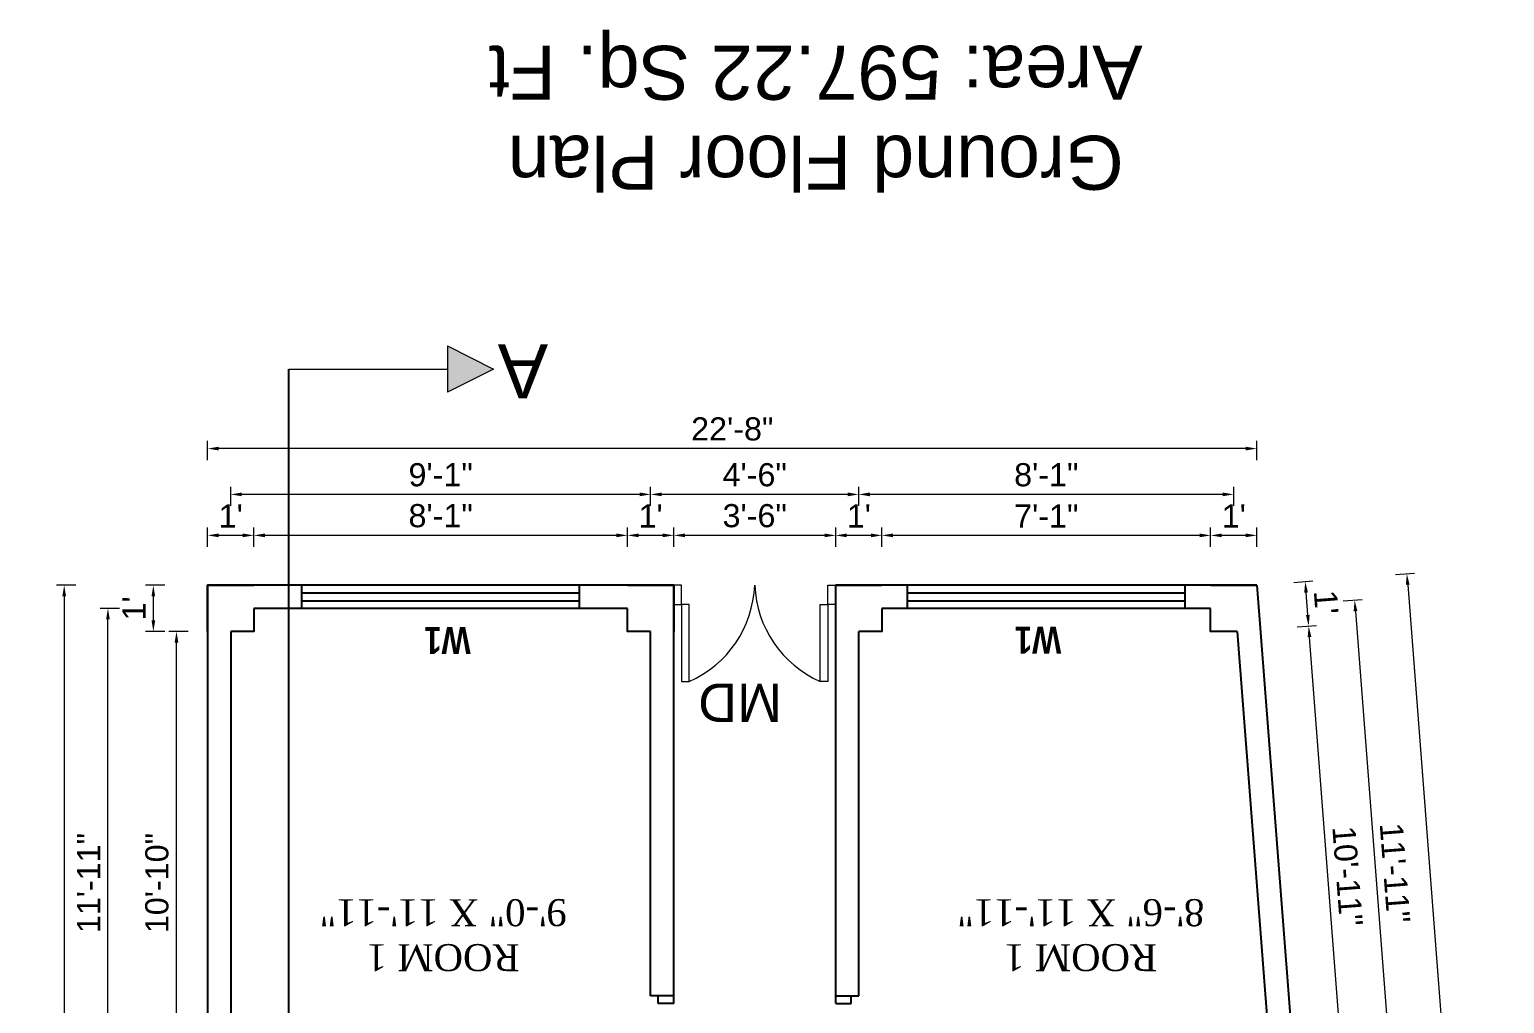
# Model space of a CAD drawing. Header units: inches. Extents: x 100101 to 119806, y -2288 to 8641.
# Drawn here: x 115702.1 to 116084.7, y 1859 to 2111.7 of the extents above; entities that cross this region are included whole.
import ezdxf

# ---------------------------------------------------------------- set-up
doc = ezdxf.new("R2010")
doc.units = ezdxf.units.IN
doc.header["$LTSCALE"] = 0.5
doc.header["$MEASUREMENT"] = 0
doc.header["$PDMODE"] = 66
doc.layers.add('DIMENSION', color=5, linetype='Continuous')
doc.layers.add('steps', color=253, linetype='Continuous', lineweight=20)
doc.layers.add('Toilet', color=7, linetype='Continuous', lineweight=25)
doc.styles.add('Lettring Text', font='arial.ttf')
doc.styles.get("Standard").update_dxf_attribs({"font": 'arial.ttf'})
doc.dimstyles.new('Copy of Standard', dxfattribs={"dimtxt": 6, "dimasz": 2.875, "dimexe": 2, "dimexo": 4, "dimgap": 2, "dimtad": 1, "dimdec": 0, "dimrnd": 1, "dimzin": 0, "dimdsep": 46, "dimlunit": 4, "dimtxsty": 'Lettring Text', "dimcen": 0.1, "dimclrd": 7, "dimclre": 7, "dimclrt": 7, "dimazin": 0, "dimtfac": 0.645, "dimtdec": 0, "dimtmove": 1, "dimatfit": 0, "dimfxl": 3, "dimfxlon": 1, "dimtfillclr": 256, "dimtolj": 1, "dimtzin": 0, "dimlwd": -1, "dimlwe": -1, "dimarcsym": 2})

# ---------------------------------------------------------------- blocks, each defined once
blk = doc.blocks.new('*D1007')
at = {"layer": 'Defpoints', "color": 0, "transparency": 16777216}
for p in [(115740.21, 1955.53), (115760.29, 1955.53), (115754.29, 1825.03)]:
    blk.add_point(p, dxfattribs=at)
at = {"layer": 'steps', "color": 7, "transparency": 16777216}
for p, q in [((115743.21, 1955.53), (115738.21, 1955.53)), ((115740.21, 1827.91), (115740.21, 1952.66)), ((115743.21, 1825.03), (115738.21, 1825.03))]:
    blk.add_line(p, q, dxfattribs=at)
for points in [[(115739.73, 1952.66), (115740.69, 1952.66), (115740.21, 1955.53)], [(115739.73, 1827.91), (115740.69, 1827.91), (115740.21, 1825.03)]]:
    blk.add_solid(points, dxfattribs=at)
at = {"layer": 'steps', "color": 7, "transparency": 16777216, "insert": (115735.15, 1890.28), "char_height": 6, "attachment_point": 5, "rotation": 90, "style": 'Lettring Text'}
blk.add_mtext('\\A1;10\'-10"', dxfattribs=at)
blk = doc.blocks.new('*D1008')
at = {"layer": 'Defpoints', "color": 0, "transparency": 16777216}
for p in [(115734.21, 1967.53), (115748.29, 1967.53), (115760.29, 1955.53)]:
    blk.add_point(p, dxfattribs=at)
at = {"layer": 'steps', "color": 7, "transparency": 16777216}
for p, q in [((115737.21, 1967.53), (115732.21, 1967.53)), ((115734.21, 1958.41), (115734.21, 1964.66)), ((115737.21, 1955.53), (115732.21, 1955.53))]:
    blk.add_line(p, q, dxfattribs=at)
for points in [[(115733.73, 1964.66), (115734.69, 1964.66), (115734.21, 1967.53)], [(115733.73, 1958.41), (115734.69, 1958.41), (115734.21, 1955.53)]]:
    blk.add_solid(points, dxfattribs=at)
at = {"layer": 'steps', "color": 7, "transparency": 16777216, "insert": (115729.2, 1961.53), "char_height": 6, "attachment_point": 5, "rotation": 90, "style": 'Lettring Text'}
blk.add_mtext("\\A1;1'", dxfattribs=at)
blk = doc.blocks.new('*D990')
at = {"layer": 'Defpoints', "color": 0, "transparency": 16777216}
for p in [(115722.44, 1961.53), (115734.21, 1961.53), (115734.21, 1819.03)]:
    blk.add_point(p, dxfattribs=at)
at = {"layer": 'steps', "color": 7, "transparency": 16777216}
for p, q in [((115725.44, 1961.53), (115720.44, 1961.53)), ((115722.44, 1821.91), (115722.44, 1958.66)), ((115725.44, 1819.03), (115720.44, 1819.03))]:
    blk.add_line(p, q, dxfattribs=at)
for points in [[(115721.96, 1958.66), (115722.92, 1958.66), (115722.44, 1961.53)], [(115721.96, 1821.91), (115722.92, 1821.91), (115722.44, 1819.03)]]:
    blk.add_solid(points, dxfattribs=at)
at = {"layer": 'steps', "color": 7, "transparency": 16777216, "insert": (115717.43, 1890.28), "char_height": 6, "attachment_point": 5, "rotation": 90, "style": 'Lettring Text'}
blk.add_mtext('\\A1;11\'-11"', dxfattribs=at)
blk = doc.blocks.new('*D1009')
at = {"layer": 'Defpoints', "color": 0, "transparency": 16777216}
for p in [(115748.29, 1967.53), (115711.09, 1664.53), (115748.29, 1664.53)]:
    blk.add_point(p, dxfattribs=at)
at = {"layer": 'steps', "color": 7, "transparency": 16777216}
for p, q in [((115714.09, 1967.53), (115709.09, 1967.53)), ((115711.09, 1964.66), (115711.09, 1667.41)), ((115714.09, 1664.53), (115709.09, 1664.53))]:
    blk.add_line(p, q, dxfattribs=at)
for points in [[(115710.61, 1964.66), (115711.57, 1964.66), (115711.09, 1967.53)], [(115710.61, 1667.41), (115711.57, 1667.41), (115711.09, 1664.53)]]:
    blk.add_solid(points, dxfattribs=at)
at = {"layer": 'steps', "color": 7, "transparency": 16777216, "insert": (115706.03, 1816.03), "char_height": 6, "attachment_point": 5, "rotation": 90, "style": 'Lettring Text'}
blk.add_mtext('\\A1;25\'-3"', dxfattribs=at)
blk = doc.blocks.new('*D1010')
at = {"layer": 'Defpoints', "color": 0, "transparency": 16777216}
for p in [(116008.45, 1980.47), (116008.45, 1967.53), (116020.45, 1967.53)]:
    blk.add_point(p, dxfattribs=at)
at = {"layer": 'steps', "color": 7, "transparency": 16777216}
for p, q in [((116008.45, 1977.47), (116008.45, 1982.47)), ((116020.45, 1977.47), (116020.45, 1982.47)), ((116017.57, 1980.47), (116011.32, 1980.47))]:
    blk.add_line(p, q, dxfattribs=at)
for points in [[(116011.32, 1980.95), (116011.32, 1979.99), (116008.45, 1980.47)], [(116017.57, 1980.95), (116017.57, 1979.99), (116020.45, 1980.47)]]:
    blk.add_solid(points, dxfattribs=at)
at = {"layer": 'steps', "color": 7, "transparency": 16777216, "insert": (116014.45, 1985.49), "char_height": 6, "attachment_point": 5, "style": 'Lettring Text'}
blk.add_mtext("\\A1;1'", dxfattribs=at)
blk = doc.blocks.new('*D1011')
at = {"layer": 'Defpoints', "color": 0, "transparency": 16777216}
for p in [(115923.19, 1980.47), (116008.45, 1967.53), (115923.19, 1961.53)]:
    blk.add_point(p, dxfattribs=at)
at = {"layer": 'steps', "color": 7, "transparency": 16777216}
for p, q in [((115923.19, 1977.47), (115923.19, 1982.47)), ((116008.45, 1977.47), (116008.45, 1982.47)), ((116005.57, 1980.47), (115926.07, 1980.47))]:
    blk.add_line(p, q, dxfattribs=at)
for points in [[(115926.07, 1980.95), (115926.07, 1979.99), (115923.19, 1980.47)], [(116005.57, 1980.95), (116005.57, 1979.99), (116008.45, 1980.47)]]:
    blk.add_solid(points, dxfattribs=at)
at = {"layer": 'steps', "color": 7, "transparency": 16777216, "insert": (115965.82, 1985.49), "char_height": 6, "attachment_point": 5, "style": 'Lettring Text'}
blk.add_mtext('\\A1;7\'-1"', dxfattribs=at)
blk = doc.blocks.new('*D1012')
at = {"layer": 'Defpoints', "color": 0, "transparency": 16777216}
for p in [(115911.19, 1980.47), (115911.19, 1967.53), (115923.19, 1961.53)]:
    blk.add_point(p, dxfattribs=at)
at = {"layer": 'steps', "color": 7, "transparency": 16777216}
for p, q in [((115911.19, 1977.47), (115911.19, 1982.47)), ((115923.19, 1977.47), (115923.19, 1982.47)), ((115920.32, 1980.47), (115914.07, 1980.47))]:
    blk.add_line(p, q, dxfattribs=at)
for points in [[(115914.07, 1980.95), (115914.07, 1979.99), (115911.19, 1980.47)], [(115920.32, 1980.95), (115920.32, 1979.99), (115923.19, 1980.47)]]:
    blk.add_solid(points, dxfattribs=at)
at = {"layer": 'steps', "color": 7, "transparency": 16777216, "insert": (115917.19, 1985.49), "char_height": 6, "attachment_point": 5, "style": 'Lettring Text'}
blk.add_mtext("\\A1;1'", dxfattribs=at)
blk = doc.blocks.new('*D1013')
at = {"layer": 'Defpoints', "color": 0, "transparency": 16777216}
for p in [(115869.19, 1980.47), (115869.19, 1967.53), (115911.19, 1967.53)]:
    blk.add_point(p, dxfattribs=at)
at = {"layer": 'steps', "color": 7, "transparency": 16777216}
for p, q in [((115869.19, 1977.47), (115869.19, 1982.47)), ((115911.19, 1977.47), (115911.19, 1982.47)), ((115908.32, 1980.47), (115872.07, 1980.47))]:
    blk.add_line(p, q, dxfattribs=at)
for points in [[(115872.07, 1980.95), (115872.07, 1979.99), (115869.19, 1980.47)], [(115908.32, 1980.95), (115908.32, 1979.99), (115911.19, 1980.47)]]:
    blk.add_solid(points, dxfattribs=at)
at = {"layer": 'steps', "color": 7, "transparency": 16777216, "insert": (115890.19, 1985.54), "char_height": 6, "attachment_point": 5, "style": 'Lettring Text'}
blk.add_mtext('\\A1;3\'-6"', dxfattribs=at)
blk = doc.blocks.new('*D1014')
at = {"layer": 'Defpoints', "color": 0, "transparency": 16777216}
for p in [(115857.19, 1980.47), (115869.19, 1967.53), (115857.19, 1961.53)]:
    blk.add_point(p, dxfattribs=at)
at = {"layer": 'steps', "color": 7, "transparency": 16777216}
for p, q in [((115857.19, 1977.47), (115857.19, 1982.47)), ((115869.19, 1977.47), (115869.19, 1982.47)), ((115866.32, 1980.47), (115860.07, 1980.47))]:
    blk.add_line(p, q, dxfattribs=at)
for points in [[(115860.07, 1980.95), (115860.07, 1979.99), (115857.19, 1980.47)], [(115866.32, 1980.95), (115866.32, 1979.99), (115869.19, 1980.47)]]:
    blk.add_solid(points, dxfattribs=at)
at = {"layer": 'steps', "color": 7, "transparency": 16777216, "insert": (115863.19, 1985.49), "char_height": 6, "attachment_point": 5, "style": 'Lettring Text'}
blk.add_mtext("\\A1;1'", dxfattribs=at)
blk = doc.blocks.new('*D1015')
at = {"layer": 'Defpoints', "color": 0, "transparency": 16777216}
for p in [(115760.29, 1980.47), (115760.29, 1961.53), (115857.19, 1961.53)]:
    blk.add_point(p, dxfattribs=at)
at = {"layer": 'steps', "color": 7, "transparency": 16777216}
for p, q in [((115760.29, 1977.47), (115760.29, 1982.47)), ((115857.19, 1977.47), (115857.19, 1982.47)), ((115854.32, 1980.47), (115763.16, 1980.47))]:
    blk.add_line(p, q, dxfattribs=at)
for points in [[(115763.16, 1980.95), (115763.16, 1979.99), (115760.29, 1980.47)], [(115854.32, 1980.95), (115854.32, 1979.99), (115857.19, 1980.47)]]:
    blk.add_solid(points, dxfattribs=at)
at = {"layer": 'steps', "color": 7, "transparency": 16777216, "insert": (115808.74, 1985.54), "char_height": 6, "attachment_point": 5, "style": 'Lettring Text'}
blk.add_mtext('\\A1;8\'-1"', dxfattribs=at)
blk = doc.blocks.new('*D1016')
at = {"layer": 'Defpoints', "color": 0, "transparency": 16777216}
for p in [(115748.29, 1980.47), (115748.29, 1967.53), (115760.29, 1961.53)]:
    blk.add_point(p, dxfattribs=at)
at = {"layer": 'steps', "color": 7, "transparency": 16777216}
for p, q in [((115748.29, 1977.47), (115748.29, 1982.47)), ((115760.29, 1977.47), (115760.29, 1982.47)), ((115757.41, 1980.47), (115751.16, 1980.47))]:
    blk.add_line(p, q, dxfattribs=at)
for points in [[(115751.16, 1980.95), (115751.16, 1979.99), (115748.29, 1980.47)], [(115757.41, 1980.95), (115757.41, 1979.99), (115760.29, 1980.47)]]:
    blk.add_solid(points, dxfattribs=at)
at = {"layer": 'steps', "color": 7, "transparency": 16777216, "insert": (115754.29, 1985.49), "char_height": 6, "attachment_point": 5, "style": 'Lettring Text'}
blk.add_mtext("\\A1;1'", dxfattribs=at)
blk = doc.blocks.new('*D991')
at = {"layer": 'Defpoints', "color": 0, "transparency": 16777216}
for p in [(115917.19, 1991.1), (115917.19, 1980.47), (116014.45, 1980.47)]:
    blk.add_point(p, dxfattribs=at)
at = {"layer": 'steps', "color": 7, "transparency": 16777216}
for p, q in [((115917.19, 1988.1), (115917.19, 1993.1)), ((116011.57, 1991.1), (115920.07, 1991.1)), ((116014.45, 1988.1), (116014.45, 1993.1))]:
    blk.add_line(p, q, dxfattribs=at)
for points in [[(115920.07, 1991.58), (115920.07, 1990.62), (115917.19, 1991.1)], [(116011.57, 1991.58), (116011.57, 1990.62), (116014.45, 1991.1)]]:
    blk.add_solid(points, dxfattribs=at)
at = {"layer": 'steps', "color": 7, "transparency": 16777216, "insert": (115965.82, 1996.16), "char_height": 6, "attachment_point": 5, "style": 'Lettring Text'}
blk.add_mtext('\\A1;8\'-1"', dxfattribs=at)
blk = doc.blocks.new('*D992')
at = {"layer": 'Defpoints', "color": 0, "transparency": 16777216}
for p in [(115863.19, 1991.1), (115863.19, 1980.47), (115917.19, 1980.47)]:
    blk.add_point(p, dxfattribs=at)
at = {"layer": 'steps', "color": 7, "transparency": 16777216}
for p, q in [((115863.19, 1988.1), (115863.19, 1993.1)), ((115914.32, 1991.1), (115866.07, 1991.1)), ((115917.19, 1988.1), (115917.19, 1993.1))]:
    blk.add_line(p, q, dxfattribs=at)
for points in [[(115866.07, 1991.58), (115866.07, 1990.62), (115863.19, 1991.1)], [(115914.32, 1991.58), (115914.32, 1990.62), (115917.19, 1991.1)]]:
    blk.add_solid(points, dxfattribs=at)
at = {"layer": 'steps', "color": 7, "transparency": 16777216, "insert": (115890.19, 1996.16), "char_height": 6, "attachment_point": 5, "style": 'Lettring Text'}
blk.add_mtext('\\A1;4\'-6"', dxfattribs=at)
blk = doc.blocks.new('*D993')
at = {"layer": 'Defpoints', "color": 0, "transparency": 16777216}
for p in [(115754.29, 1991.1), (115754.29, 1980.47), (115863.19, 1980.47)]:
    blk.add_point(p, dxfattribs=at)
at = {"layer": 'steps', "color": 7, "transparency": 16777216}
for p, q in [((115754.29, 1988.1), (115754.29, 1993.1)), ((115860.32, 1991.1), (115757.16, 1991.1)), ((115863.19, 1988.1), (115863.19, 1993.1))]:
    blk.add_line(p, q, dxfattribs=at)
for points in [[(115757.16, 1991.58), (115757.16, 1990.62), (115754.29, 1991.1)], [(115860.32, 1991.58), (115860.32, 1990.62), (115863.19, 1991.1)]]:
    blk.add_solid(points, dxfattribs=at)
at = {"layer": 'steps', "color": 7, "transparency": 16777216, "insert": (115808.74, 1996.16), "char_height": 6, "attachment_point": 5, "style": 'Lettring Text'}
blk.add_mtext('\\A1;9\'-1"', dxfattribs=at)
blk = doc.blocks.new('*D1017')
at = {"layer": 'Defpoints', "color": 0, "transparency": 16777216}
for p in [(115748.29, 2002.98), (115748.29, 1967.53), (116020.45, 1967.53)]:
    blk.add_point(p, dxfattribs=at)
at = {"layer": 'steps', "color": 7, "transparency": 16777216}
for p, q in [((115748.29, 1999.98), (115748.29, 2004.98)), ((116020.45, 1999.98), (116020.45, 2004.98)), ((116017.57, 2002.98), (115751.16, 2002.98))]:
    blk.add_line(p, q, dxfattribs=at)
for points in [[(115751.16, 2003.46), (115751.16, 2002.5), (115748.29, 2002.98)], [(116017.57, 2003.46), (116017.57, 2002.5), (116020.45, 2002.98)]]:
    blk.add_solid(points, dxfattribs=at)
at = {"layer": 'steps', "color": 7, "transparency": 16777216, "insert": (115884.37, 2008.05), "char_height": 6, "attachment_point": 5, "style": 'Lettring Text'}
blk.add_mtext('\\A1;22\'-8"', dxfattribs=at)
blk = doc.blocks.new('*D1021')
at = {"layer": 'Defpoints', "color": 0, "transparency": 16777216}
for p in [(116015.35, 1955.53), (116033.87, 1956.96), (116025.4, 1825.03)]:
    blk.add_point(p, dxfattribs=at)
at = {"layer": 'steps', "color": 7, "transparency": 16777216}
for p, q in [((116030.88, 1956.73), (116035.86, 1957.11)), ((116043.7, 1829.33), (116034.09, 1954.09)), ((116040.93, 1826.23), (116045.91, 1826.61))]:
    blk.add_line(p, q, dxfattribs=at)
for points in [[(116034.57, 1954.13), (116033.61, 1954.06), (116033.87, 1956.96)], [(116044.17, 1829.36), (116043.22, 1829.29), (116043.92, 1826.46)]]:
    blk.add_solid(points, dxfattribs=at)
at = {"layer": 'steps', "color": 7, "transparency": 16777216, "insert": (116043.94, 1892.1), "char_height": 6, "attachment_point": 5, "rotation": 274.4035, "style": 'Lettring Text'}
blk.add_mtext('\\A1;10\'-11"', dxfattribs=at)
blk = doc.blocks.new('*D1022')
at = {"layer": 'Defpoints', "color": 0, "transparency": 16777216}
for p in [(116020.45, 1967.53), (116032.98, 1968.5), (116015.35, 1955.53)]:
    blk.add_point(p, dxfattribs=at)
at = {"layer": 'steps', "color": 7, "transparency": 16777216}
for p, q in [((116029.99, 1968.27), (116034.97, 1968.65)), ((116033.65, 1959.83), (116033.2, 1965.63)), ((116030.88, 1956.73), (116035.86, 1957.11))]:
    blk.add_line(p, q, dxfattribs=at)
for points in [[(116033.68, 1965.67), (116032.72, 1965.6), (116032.98, 1968.5)], [(116034.13, 1959.86), (116033.17, 1959.79), (116033.87, 1956.96)]]:
    blk.add_solid(points, dxfattribs=at)
at = {"layer": 'steps', "color": 7, "transparency": 16777216, "insert": (116038.42, 1963.12), "char_height": 6, "attachment_point": 5, "rotation": 274.4035, "style": 'Lettring Text'}
blk.add_mtext("\\A1;1'", dxfattribs=at)
blk = doc.blocks.new('*D994')
at = {"layer": 'Defpoints', "color": 0, "transparency": 16777216}
for p in [(116033.42, 1962.73), (116056.75, 1821.41), (116044.38, 1820.46)]:
    blk.add_point(p, dxfattribs=at)
at = {"layer": 'steps', "color": 7, "transparency": 16777216}
for p, q in [((116042.8, 1963.45), (116047.79, 1963.84)), ((116046.01, 1960.82), (116056.53, 1824.28)), ((116053.76, 1821.18), (116058.74, 1821.57))]:
    blk.add_line(p, q, dxfattribs=at)
for points in [[(116046.49, 1960.85), (116045.54, 1960.78), (116045.79, 1963.68)], [(116057.01, 1824.32), (116056.05, 1824.24), (116056.75, 1821.41)]]:
    blk.add_solid(points, dxfattribs=at)
at = {"layer": 'steps', "color": 7, "transparency": 16777216, "insert": (116056.27, 1892.93), "char_height": 6, "attachment_point": 5, "rotation": 274.4035, "style": 'Lettring Text'}
blk.add_mtext('\\A1;11\'-11"', dxfattribs=at)
blk = doc.blocks.new('*D1023')
at = {"layer": 'Defpoints', "color": 0, "transparency": 16777216}
for p in [(116020.45, 1967.53), (116043.78, 1664.53), (116082.67, 1667.53)]:
    blk.add_point(p, dxfattribs=at)
at = {"layer": 'steps', "color": 7, "transparency": 16777216}
for p, q in [((116056.35, 1970.3), (116061.33, 1970.68)), ((116059.56, 1967.66), (116082.45, 1670.4)), ((116079.68, 1667.3), (116084.66, 1667.68))]:
    blk.add_line(p, q, dxfattribs=at)
for points in [[(116060.04, 1967.7), (116059.08, 1967.63), (116059.34, 1970.53)], [(116082.93, 1670.43), (116081.97, 1670.36), (116082.67, 1667.53)]]:
    blk.add_solid(points, dxfattribs=at)
at = {"layer": 'steps', "color": 7, "transparency": 16777216, "insert": (116076.05, 1819.42), "char_height": 6, "attachment_point": 5, "rotation": 274.4035, "style": 'Lettring Text'}
blk.add_mtext('\\A1;25\'-4"', dxfattribs=at)

msp = doc.modelspace()

# ---------------------------------------------------------------- hatches: boundary and pattern name
at = {"linetype": 'ByBlock', "lineweight": 5}
msp.add_hatch(color=7, dxfattribs=at).paths.add_polyline_path([(115822.48, 2023.62), (115810.48, 2029.62), (115810.48, 2017.62)])

# ---------------------------------------------------------------- linework, layer by layer
at = {"color": 7, "linetype": 'ByBlock', "lineweight": 5}
for p, q in [((115810.48, 2029.62), (115810.48, 2017.62)), ((115810.48, 2029.62), (115822.48, 2023.62)), ((115769.32, 2023.62), (115810.48, 2023.62)), ((115822.48, 2023.62), (115810.48, 2017.62))]:
    msp.add_line(p, q, dxfattribs=at)
at = {"layer": 'DIMENSION', "ltscale": 7}
for p, q in [((115869.19, 1861.03), (115865.19, 1861.03)), ((115865.19, 1859.03), (115865.19, 1861.03)), ((115869.19, 1859.03), (115869.19, 1861.03)), ((115911.19, 1861.03), (115915.19, 1861.03)), ((115911.19, 1859.03), (115911.19, 1861.03)), ((115915.19, 1859.03), (115915.19, 1861.03)), ((115869.19, 1859.03), (115865.19, 1859.03)), ((115911.19, 1859.03), (115915.19, 1859.03))]:
    msp.add_line(p, q, dxfattribs=at)
at = {"layer": 'steps', "color": 7, "ltscale": 0.3}
for p, q in [((115911.19, 1967.53), (115911.19, 1958.53)), ((115913.29, 1967.53), (115913.29, 1967.53))]:
    msp.add_line(p, q, dxfattribs=at)
for points in [[(115869.19, 1962.53), (115871.19, 1962.53), (115871.19, 1967.53), (115869.19, 1967.53)], [(115911.19, 1962.53), (115909.19, 1962.53), (115909.19, 1967.53), (115911.19, 1967.53)], [(115871.19, 1962.53), (115871.19, 1942.53), (115873.19, 1942.53), (115873.19, 1962.53)], [(115909.19, 1962.53), (115909.19, 1942.53), (115907.19, 1942.53), (115907.19, 1962.53)]]:
    msp.add_lwpolyline(points, close=True, dxfattribs=at)
at = {"layer": 'steps', "color": 7, "ltscale": 0.3, "true_color": 0xffffff}
for centre, start, end in [((115861.56, 1968.73), 293.952, 357.6166), ((115918.83, 1968.73), 182.3834, 246.048)]:
    msp.add_arc(centre, 28.66, start, end, dxfattribs=at)
at = {"layer": 'Toilet'}
for p, q in [((115769.32, 1604.15), (115769.32, 2023.62)), ((115869.19, 1967.53), (115748.29, 1967.53)), ((115748.29, 1967.53), (115748.29, 1664.53)), ((115772.74, 1961.53), (115772.74, 1967.53)), ((115844.74, 1961.53), (115844.74, 1967.53)), ((115869.19, 1861.03), (115869.19, 1967.53)), ((116020.45, 1967.53), (115911.19, 1967.53)), ((115911.19, 1861.03), (115911.19, 1967.53)), ((115929.82, 1961.53), (115929.82, 1967.53)), ((116001.82, 1961.53), (116001.82, 1967.53)), ((116020.45, 1967.53), (116043.78, 1664.53)), ((115772.74, 1965.53), (115844.74, 1965.53)), ((115772.74, 1963.53), (115844.74, 1963.53)), ((115929.82, 1965.53), (116001.82, 1965.53)), ((115929.82, 1963.53), (116001.82, 1963.53)), ((115857.19, 1961.53), (115760.29, 1961.53)), ((116008.45, 1961.53), (115923.19, 1961.53)), ((115754.29, 1955.53), (115754.29, 1825.03)), ((115863.19, 1861.03), (115863.19, 1955.53)), ((115917.19, 1861.03), (115917.19, 1955.53)), ((116015.35, 1955.53), (116025.4, 1825.03)), ((115869.19, 1861.03), (115863.19, 1861.03)), ((115911.19, 1861.03), (115917.19, 1861.03))]:
    msp.add_line(p, q, dxfattribs=at)
for points in [[(115748.29, 1955.53), (115748.29, 1955.53), (115748.29, 1967.53), (115760.29, 1967.53)], [(115857.19, 1967.53), (115857.19, 1967.53), (115869.19, 1967.53), (115869.19, 1955.53)], [(115911.19, 1955.53), (115911.19, 1955.53), (115911.19, 1967.53), (115923.19, 1967.53)], [(116008.45, 1967.53), (116008.45, 1967.53), (116020.45, 1967.53)], [(115760.29, 1961.53), (115760.29, 1955.53), (115754.29, 1955.53)], [(115863.19, 1955.53), (115857.19, 1955.53), (115857.19, 1961.53)], [(115923.19, 1961.53), (115923.19, 1955.53), (115917.19, 1955.53)], [(116015.35, 1955.53), (116008.45, 1955.53), (116008.45, 1961.53)]]:
    msp.add_lwpolyline(points, dxfattribs=at)

# ---------------------------------------------------------------- texts
at = {"color": 7, "linetype": 'ByBlock', "lineweight": 5, "rotation": 180}
for s, insert, char_height, width, attachment_point in [('{\\fArial CE|b0|i0|c238|p34;Ground Floor Plan\\PArea: \\fArial CE|b0|i0|c0|p34;597.22\\fArial CE|b0|i0|c238|p34; Sq. Ft}', (115906, 2090.91), 14, 235.547, 5), ('A', (115836.59, 2016), 14, 26.5803, 1), ('MD', (115897.28, 1932.04), 10, 44.1664, 1)]:
    msp.add_mtext(s, dxfattribs=dict(at, insert=insert, char_height=char_height, width=width, attachment_point=attachment_point))
at = {"layer": 'steps', "color": 7, "ltscale": 0.3, "char_height": 7, "rotation": 180}
for s, insert, width, attachment_point in [('{\\fTechnic|b1|i0|c2|p2;W1}', (115810.51, 1956.67), 55.268, 8), ('{\\fTechnic|b1|i0|c2|p2;W1}', (115963.69, 1956.79), 55.268, 8), ('{\\fTimes New Roman|b0|i0|c0|p18;ROOM 1\\P9\'-0" X 11\'-11"}', (115809.39, 1867.42), 64.575, 2), ('{\\fTimes New Roman|b0|i0|c0|p18;ROOM 1\\P8\'-6" X 11\'-11"}', (115974.76, 1867.42), 65.2809, 2)]:
    msp.add_mtext(s, dxfattribs=dict(at, insert=insert, width=width, attachment_point=attachment_point))

# ---------------------------------------------------------------- dimensions: what is measured, and where the dimension line sits
at = {"layer": 'steps'}
for base, p1, p2, angle, picture, middle in [((115748.29, 2002.98), (116020.45, 1967.53), (115748.29, 1967.53), 180, '*D1017', (115884.37, 2008.05)), ((115754.29, 1991.1), (115863.19, 1980.47), (115754.29, 1980.47), 180, '*D993', (115808.74, 1996.16)), ((115863.19, 1991.1), (115917.19, 1980.47), (115863.19, 1980.47), 180, '*D992', (115890.19, 1996.16)), ((115917.19, 1991.1), (116014.45, 1980.47), (115917.19, 1980.47), 180, '*D991', (115965.82, 1996.16)), ((115748.29, 1980.47), (115760.29, 1961.53), (115748.29, 1967.53), 180, '*D1016', (115754.29, 1985.49)), ((115760.29, 1980.47), (115857.19, 1961.53), (115760.29, 1961.53), 180, '*D1015', (115808.74, 1985.54)), ((115857.19, 1980.47), (115869.19, 1967.53), (115857.19, 1961.53), 180, '*D1014', (115863.19, 1985.49)), ((115869.19, 1980.47), (115911.19, 1967.53), (115869.19, 1967.53), 180, '*D1013', (115890.19, 1985.54)), ((115911.19, 1980.47), (115923.19, 1961.53), (115911.19, 1967.53), 180, '*D1012', (115917.19, 1985.49)), ((115923.19, 1980.47), (116008.45, 1967.53), (115923.19, 1961.53), 180, '*D1011', (115965.82, 1985.49)), ((116008.45, 1980.47), (116020.45, 1967.53), (116008.45, 1967.53), 180, '*D1010', (116014.45, 1985.49)), ((115711.09, 1664.53), (115748.29, 1967.53), (115748.29, 1664.53), 270, '*D1009', (115706.03, 1816.03)), ((115734.21, 1967.53), (115760.29, 1955.53), (115748.29, 1967.53), 270, '*D1008', (115729.2, 1961.53)), ((116032.98, 1968.5), (116015.35, 1955.53), (116020.45, 1967.53), 94.4035, '*D1022', (116038.42, 1963.12)), ((115722.44258861, 1961.53481907), (115734.2085732, 1819.03481907), (115734.2085732, 1961.53481907), 270, '*D990', (115717.4303103, 1890.28481907)), ((115740.2085732, 1955.53481907), (115754.28674079, 1825.03481907), (115760.28674079, 1955.53481907), 270, '*D1007', (115735.14513528, 1890.28481907)), ((116033.87, 1956.96), (116025.4, 1825.03), (116015.35, 1955.53), 94.4035, '*D1021', (116043.94, 1892.1))]:
    dim = msp.add_linear_dim(base=base, p1=p1, p2=p2, angle=angle, dimstyle='Copy of Standard', dxfattribs=at)
    dim.commit()
    dim.dimension.update_dxf_attribs({"geometry": picture, "text_midpoint": middle})
for p1, p2, distance, picture, middle in [((116020.45, 1967.53), (116043.78, 1664.53), 39.01, '*D1023', (116076.05, 1819.42)), ((116033.42, 1962.73), (116044.38, 1820.46), 12.41, '*D994', (116056.27, 1892.93))]:
    dim = msp.add_aligned_dim(p1=p1, p2=p2, distance=distance, dimstyle='Copy of Standard', dxfattribs=at)
    dim.commit()
    dim.dimension.update_dxf_attribs({"geometry": picture, "text_midpoint": middle})

doc.saveas('drawing.dxf')
